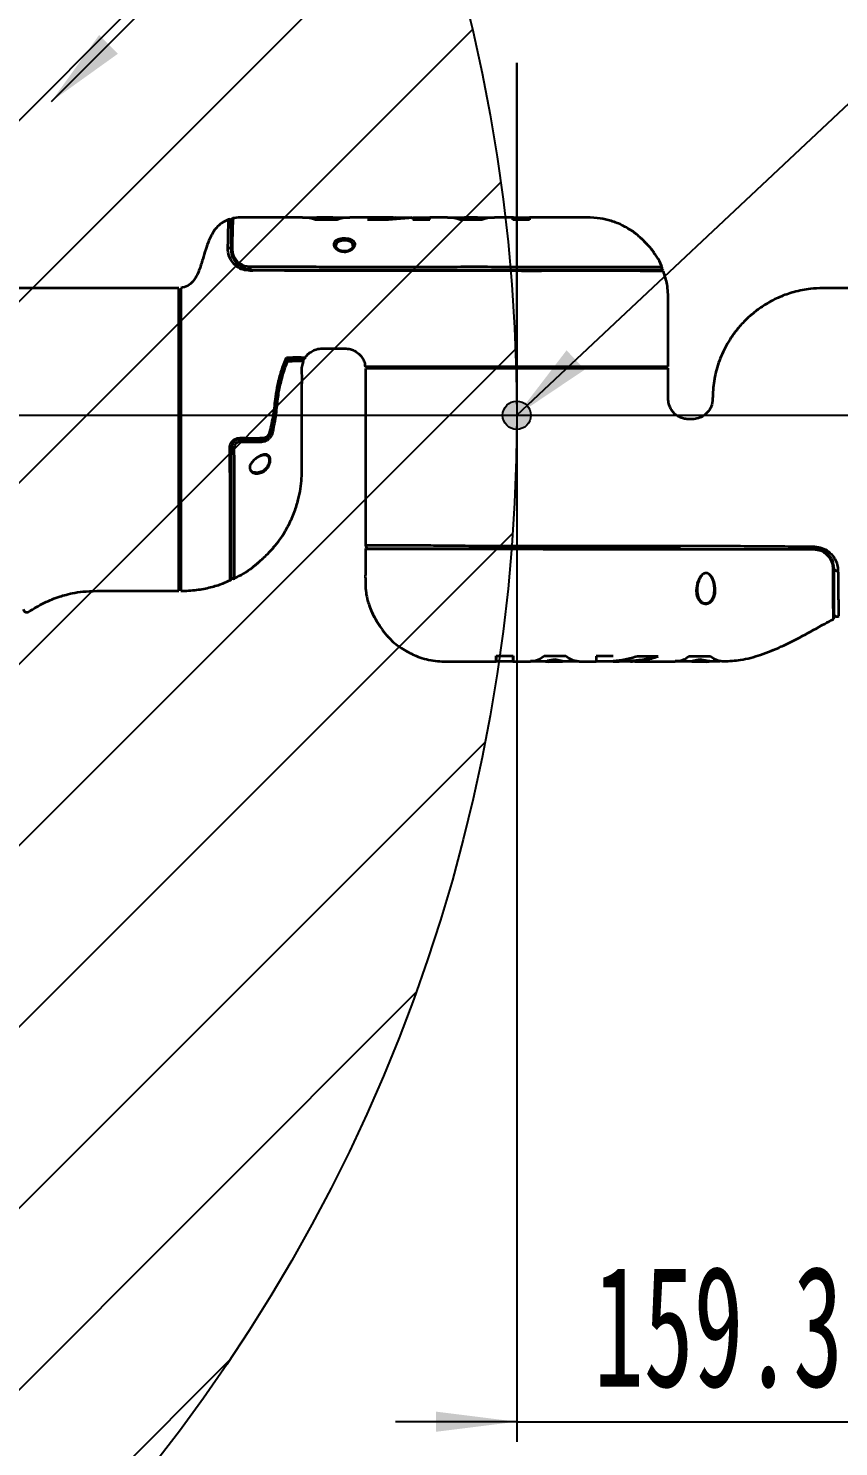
# Model space of a CAD drawing. Header units: millimetres. Extents: x 0 to 420, y 0 to 297.
# Drawn here: x 188.44 to 208.5, y 70.05 to 105.17 of the extents above; entities that cross this region are included whole.
import ezdxf

# ---------------------------------------------------------------- set-up
doc = ezdxf.new("R2010")
doc.units = ezdxf.units.MM
doc.header["$PDSIZE"] = -1
doc.layers.add('细线层', color=4, linetype='Continuous')
doc.styles.add('SLDTEXTSTYLE4', font='TXT', dxfattribs={"width": 0.605})
doc.dimstyles.new('SLDDIMSTYLE0', dxfattribs={"dimtxt": 3, "dimasz": 2, "dimexe": 0, "dimexo": 0.0625, "dimgap": 0.75, "dimtad": 2, "dimdec": 1, "dimlfac": 10, "dimrnd": 1e-09, "dimzin": 12, "dimdsep": 46, "dimtxsty": 'SLDTEXTSTYLE4', "dimsah": 1, "dimcen": 0.09, "dimadec": 0, "dimazin": 3, "dimtfac": 1, "dimtmove": 0, "dimatfit": 0, "dimfxl": 0, "dimfrac": 2, "dimtolj": 1, "dimtzin": 12, "dimarcsym": 0})
doc.dimstyles.new('SLDDIMSTYLE5', dxfattribs={"dimtxt": 0.18, "dimasz": 2, "dimexe": 0, "dimexo": 0.0625, "dimgap": 0, "dimtad": 0, "dimtih": 1, "dimtoh": 1, "dimdec": 0, "dimrnd": 1e-09, "dimzin": 0, "dimdsep": 46, "dimtxsty": 'Standard', "dimsah": 1, "dimcen": 0.09, "dimadec": 0, "dimazin": 0, "dimtfac": 2, "dimtdec": 0, "dimtofl": 0, "dimtmove": 0, "dimatfit": 3, "dimfxl": 0, "dimfrac": 2, "dimtolj": 1, "dimtzin": 0, "dimarcsym": 0})
doc.dimstyles.new('SLDDIMSTYLE7', dxfattribs={"dimtxt": 3, "dimasz": 2, "dimexe": 0, "dimexo": 0.0625, "dimgap": 0.75, "dimtad": 0, "dimtih": 1, "dimtoh": 1, "dimdec": 1, "dimlfac": 10, "dimrnd": 1e-09, "dimzin": 12, "dimdsep": 46, "dimtxsty": 'SLDTEXTSTYLE4', "dimsah": 1, "dimcen": 0, "dimadec": 0, "dimazin": 3, "dimtfac": 1, "dimtofl": 0, "dimtmove": 0, "dimatfit": 3, "dimfxl": 0, "dimfrac": 2, "dimtolj": 1, "dimtzin": 12, "dimarcsym": 0})

# ---------------------------------------------------------------- blocks, each defined once
blk = doc.blocks.new('_D_7')
at = {"layer": '细线层'}
for p, q in [((200.534, 96.593), (200.534, 70.163)), ((216.464, 91.438), (216.464, 70.163)), ((200.534, 70.663), (197.534, 70.663)), ((200.534, 70.663), (216.464, 70.663)), ((216.464, 70.663), (219.464, 70.663))]:
    blk.add_line(p, q, dxfattribs=at)
for points in [[(200.534, 70.663), (198.534, 70.913), (198.534, 70.413)], [(216.464, 70.663), (218.464, 70.413), (218.464, 70.913)]]:
    blk.add_solid(points, dxfattribs=at)
at = {"layer": '细线层', "insert": (202.441, 74.53), "char_height": 3, "attachment_point": 1, "style": 'SLDTEXTSTYLE4'}
blk.add_mtext('159.3', dxfattribs=at)
blk = doc.blocks.new('_D_9')
at = {"layer": '细线层'}
for p, q in [((158.484, 95.588), (170.596, 82.341)), ((170.596, 82.341), (197.991, 52.377)), ((197.991, 52.377), (215.616, 52.377))]:
    blk.add_line(p, q, dxfattribs=at)
blk.add_solid([(170.596, 82.341), (169.431, 83.985), (169.062, 83.648)], dxfattribs=at)
at = {"layer": '细线层', "char_height": 3, "attachment_point": 1, "style": 'SLDTEXTSTYLE4'}
for s, insert in [('S', (199.578, 56.244)), ('R179.5', (202.328, 56.244))]:
    blk.add_mtext(s, dxfattribs=dict(at, insert=insert))

msp = doc.modelspace()

# ---------------------------------------------------------------- hatches: boundary and pattern name
at = {"layer": '细线层'}
h = msp.add_hatch(dxfattribs=at)
h.set_pattern_fill('ANSI31', color=256, style=0)
edge = h.paths.add_edge_path(flags=0)
edge.add_arc((158.484, 95.588), 42.05, 0, 360)
edge = h.paths.add_edge_path(flags=0)
edge.add_arc((158.484, 95.588), 17.95, 0, 360)
h = msp.add_hatch(color=256, dxfattribs=at)
edge = h.paths.add_edge_path(flags=0)
edge.add_arc((200.534, 95.588), 0.35, 0, 360)

# ---------------------------------------------------------------- linework, layer by layer
at = {"color": 7, "linetype": 'Continuous', "lineweight": 35}
for p, q in [((195.977, 100.488), (195.651, 100.488)), ((195.654, 100.472), (195.814, 100.465)), ((195.977, 100.486), (195.814, 100.475)), ((195.814, 100.465), (195.974, 100.475)), ((195.814, 100.465), (195.814, 100.475)), ((196.313, 100.478), (195.974, 100.478)), ((196.136, 100.476), (195.994, 100.476)), ((196.01, 100.478), (196.01, 100.488)), ((197.474, 100.488), (196.397, 100.488)), ((197.529, 100.488), (196.841, 100.441)), ((196.987, 100.441), (197.529, 100.478)), ((197.356, 100.441), (197.961, 100.487)), ((197.474, 100.485), (197.529, 100.488)), ((197.529, 100.478), (197.529, 100.488)), ((197.85, 100.478), (197.529, 100.478)), ((197.937, 100.487), (197.785, 100.478)), ((197.961, 100.487), (197.961, 100.44)), ((198.382, 100.478), (197.961, 100.478)), ((198.818, 100.488), (198.382, 100.488)), ((199.243, 100.478), (198.9, 100.478)), ((199.221, 100.476), (199.079, 100.476)), ((199.205, 100.478), (199.205, 100.488)), ((199.401, 100.475), (199.238, 100.486)), ((199.243, 100.475), (199.401, 100.465)), ((199.564, 100.484), (199.401, 100.475)), ((199.401, 100.465), (199.401, 100.475)), ((199.401, 100.465), (199.56, 100.474)), ((199.9, 100.479), (199.56, 100.478)), ((200.434, 100.489), (199.984, 100.489)), ((200.852, 100.479), (200.425, 100.479)), ((200.434, 100.478), (200.434, 100.488)), ((200.434, 100.483), (200.434, 100.438)), ((200.434, 100.428), (200.434, 100.472)), ((200.435, 100.476), (200.435, 100.486)), ((200.852, 100.477), (200.852, 100.487)), ((195.548, 100.44), (196.083, 100.44)), ((196.841, 100.441), (197.356, 100.441)), ((197.961, 100.44), (198.382, 100.44)), ((199.132, 100.44), (199.667, 100.439)), ((200.434, 100.438), (200.852, 100.437)), ((192.214, 98.738), (192.214, 91.238)), ((192.214, 97.788), (192.164, 97.788)), ((197.274, 96.793), (197.274, 96.743)), ((203.794, 96.743), (203.794, 96.793)), ((192.164, 92.188), (192.214, 92.188)), ((207.786, 92.293), (207.662, 92.293)), ((194.015, 91.84), (194.013, 91.838)), ((197.136, 90.376), (197.152, 90.352)), ((197.352, 90.093), (197.355, 90.09)), ((200.444, 89.623), (200.026, 89.623)), ((201.746, 89.622), (201.211, 89.622)), ((202.918, 89.619), (202.497, 89.62)), ((204.038, 89.615), (203.523, 89.616)), ((205.33, 89.613), (204.795, 89.614)), ((200.027, 89.499), (200.027, 89.489)), ((200.027, 89.498), (200.452, 89.498)), ((200.443, 89.502), (200.443, 89.492)), ((200.444, 89.498), (200.444, 89.488)), ((200.877, 89.498), (201.297, 89.498)), ((201.477, 89.539), (201.297, 89.505)), ((201.657, 89.502), (201.477, 89.539)), ((201.477, 89.539), (201.477, 89.529)), ((201.477, 89.529), (201.674, 89.488)), ((201.657, 89.498), (202.077, 89.498)), ((201.674, 89.498), (201.674, 89.488)), ((202.081, 89.488), (202.497, 89.488)), ((202.497, 89.498), (202.918, 89.498)), ((203.349, 89.501), (203.349, 89.491)), ((203.454, 89.493), (203.349, 89.491)), ((203.454, 89.488), (204.46, 89.488)), ((204.464, 89.498), (204.885, 89.498)), ((204.868, 89.488), (205.065, 89.526)), ((204.868, 89.498), (204.868, 89.488)), ((205.065, 89.536), (204.885, 89.502)), ((205.244, 89.506), (205.065, 89.536)), ((205.065, 89.536), (205.065, 89.526)), ((205.164, 89.509), (205.313, 89.509))]:
    msp.add_line(p, q, dxfattribs=at)
at = {"color": 8, "linetype": 'Continuous', "lineweight": 35}
msp.add_line((194.423, 95.188), (194.45, 95.188), dxfattribs=at)
at = {"color": 7, "linetype": 'Continuous', "lineweight": 35, "flags": 128}
for points in [[(199.564, 100.488), (199.44, 100.488), (199.238, 100.488)], [(193.464, 99.693), (193.462, 99.704), (193.456, 99.714), (193.447, 99.722), (193.434, 99.727), (193.42, 99.73), (193.406, 99.73), (193.392, 99.727), (193.38, 99.721)], [(193.964, 99.193), (193.955, 99.195), (193.947, 99.2), (193.94, 99.209), (193.935, 99.22), (193.931, 99.232), (193.931, 99.245), (193.932, 99.259), (193.936, 99.271)], [(196.784, 96.743), (196.784, 96.72), (196.784, 95.77), (196.784, 94.921), (196.784, 94.174), (196.785, 93.528), (196.785, 92.985), (196.785, 92.544), (196.785, 92.373)], [(193.682, 95.027), (193.681, 95.019), (193.679, 95.012), (193.678, 95.005), (193.675, 94.999), (193.673, 94.995), (193.67, 94.991), (193.667, 94.989), (193.664, 94.988)], [(193.664, 94.988), (193.668, 94.987), (193.673, 94.983), (193.676, 94.977), (193.679, 94.969), (193.681, 94.959), (193.683, 94.949), (193.683, 94.937), (193.683, 94.926)], [(194.178, 94.988), (194.186, 94.987), (194.194, 94.983), (194.201, 94.977), (194.206, 94.969), (194.211, 94.959), (194.213, 94.948), (194.214, 94.937), (194.213, 94.926)], [(194.45, 95.188), (194.456, 95.187), (194.462, 95.186), (194.468, 95.184), (194.473, 95.183), (194.479, 95.182), (194.483, 95.181), (194.487, 95.18), (194.491, 95.18)], [(207.904, 92.336), (207.903, 92.327), (207.901, 92.318), (207.898, 92.311), (207.896, 92.305), (207.893, 92.3), (207.89, 92.296), (207.887, 92.294), (207.884, 92.293)], [(208.384, 91.793), (208.386, 91.781), (208.393, 91.768), (208.403, 91.758), (208.417, 91.749), (208.433, 91.743), (208.451, 91.739), (208.47, 91.738), (208.488, 91.741)], [(200.444, 89.488), (200.826, 89.488), (200.874, 89.488)], [(202.929, 89.498), (203.24, 89.498), (203.349, 89.498)]]:
    msp.add_lwpolyline(points, dxfattribs=at)
at = {"color": 7, "linetype": 'Continuous', "lineweight": 35}
for centre, radius, start, end in [((193.514, 100.419), 0.05, 104.3, 180.0549), ((193.414, 100.392), 0.05, 359.9785, 110.5727), ((193.499, 99.692), 0.0352, 118.2495, 177.1555), ((193.968, 99.159), 0.0344, 95.9892, 163.7786), ((204.083, 99.243), 0.05, 270.0016, 23.3173), ((204.121, 99.143), 0.05, 24.9, 90.0046), ((195.2, 96.938), 0.05, 339.1687, 89.9889), ((195.251, 97.038), 0.05, 269.9955, 323.7348), ((194.208, 95.029), 0.0409, 277.8212, 356.4207), ((193.434, 94.823), 0.0459, 261.6427, 311.4945), ((193.51, 94.854), 0.0802, 235.069, 284.2061), ((196.865, 92.373), 0.08, 181.7754, 270.0593), ((196.805, 92.273), 0.02, 82.7834, 176.5811), ((207.859, 92.274), 0.0317, 341.7144, 38.3596), ((208.369, 91.796), 0.0152, 274.0681, 350.2836), ((193.414, 91.543), 0.05, 301.3348, 0), ((193.514, 91.59), 0.05, 179.9582, 303.162), ((188.394, 90.788), 0.08, 179.9999, 305.6442), ((208.464, 90.682), 0.08, 180, 302.1716)]:
    msp.add_arc(centre, radius, start, end, dxfattribs=at)
at = {"color": 8, "linetype": 'Continuous', "lineweight": 35}
for points, knots in [([(193.504, 100.457), (193.504, 100.459), (193.504, 100.466), (193.501, 100.379), (193.495, 100.217), (193.49, 100.046), (193.485, 99.877), (193.484, 99.788), (193.483, 99.723)], [0, 0, 0, 0, 0.116172, 0.357497, 0.577072, 0.802145, 0.85594, 1, 1, 1, 1]), ([(193.38, 99.721), (193.382, 99.822), (193.385, 100.026), (193.391, 100.249), (193.396, 100.391), (193.398, 100.45), (193.397, 100.436), (193.397, 100.435)], [0, 0, 0, 0, 0.240131, 0.487305, 0.72665, 0.974458, 1, 1, 1, 1]), ([(196.476, 99.779), (196.477, 99.792), (196.477, 99.821), (196.451, 99.859), (196.407, 99.892), (196.349, 99.913), (196.286, 99.922), (196.22, 99.92), (196.151, 99.905), (196.09, 99.872), (196.053, 99.828), (196.053, 99.793), (196.053, 99.778)], [0, 0, 0, 0, 0.086692, 0.195494, 0.292978, 0.384923, 0.475898, 0.549893, 0.650063, 0.766235, 0.899671, 1, 1, 1, 1]), ([(204.16, 99.16), (204.157, 99.16), (204.152, 99.16), (204.028, 99.161), (203.818, 99.161), (203.519, 99.162), (203.143, 99.162), (202.693, 99.163), (202.242, 99.162), (201.82, 99.162), (201.314, 99.162), (200.691, 99.161), (199.957, 99.164), (199.032, 99.165), (197.878, 99.163), (196.726, 99.163), (195.912, 99.163), (195.43, 99.163), (195.112, 99.167), (194.872, 99.169), (194.643, 99.171), (194.403, 99.172), (194.138, 99.173), (194.003, 99.17), (193.935, 99.169)], [0, 0, 0, 0, 0.036938, 0.08139, 0.127102, 0.172121, 0.218343, 0.265348, 0.313469, 0.345448, 0.377433, 0.443179, 0.498965, 0.554872, 0.666973, 0.77784, 0.833253, 0.863667, 0.894431, 0.909853, 0.925334, 0.95705, 0.978459, 1, 1, 1, 1]), ([(193.936, 99.271), (194.053, 99.272), (194.287, 99.275), (194.634, 99.273), (194.95, 99.272), (195.254, 99.27), (195.566, 99.269), (196.58, 99.269), (197.744, 99.268), (199.057, 99.269), (199.812, 99.27), (200.567, 99.266), (201.311, 99.263), (201.946, 99.265), (202.467, 99.265), (202.881, 99.265), (203.289, 99.264), (203.657, 99.264), (203.935, 99.263), (204.099, 99.263), (204.118, 99.263), (204.128, 99.263)], [0, 0, 0, 0, 0.036093, 0.072307, 0.097998, 0.123554, 0.148534, 0.173573, 0.37014, 0.431336, 0.492524, 0.553591, 0.614858, 0.676109, 0.717354, 0.758752, 0.799945, 0.853505, 0.907041, 0.953931, 1, 1, 1, 1]), ([(194.833, 97.022), (194.864, 97.022), (194.954, 97.023), (195.061, 97.025), (195.17, 97.032), (195.228, 97.019), (195.29, 97.012), (195.287, 97.013), (195.286, 97.013)], [0, 0, 0, 0, 0.063087, 0.185538, 0.310208, 0.559372, 0.809382, 1, 1, 1, 1]), ([(195.246, 96.921), (195.246, 96.921), (195.247, 96.92), (195.228, 96.924), (195.189, 96.936), (195.091, 96.926), (194.968, 96.924), (194.869, 96.923), (194.85, 96.923)], [0, 0, 0, 0, 0.072092, 0.335904, 0.600215, 0.77618, 0.955863, 1, 1, 1, 1]), ([(193.435, 91.509), (193.435, 91.507), (193.435, 91.501), (193.435, 91.596), (193.435, 91.784), (193.436, 92.061), (193.436, 92.419), (193.436, 92.796), (193.436, 93.161), (193.435, 93.605), (193.433, 94.014), (193.43, 94.448), (193.428, 94.639), (193.427, 94.777)], [0, 0, 0, 0, 0.055502, 0.164303, 0.269259, 0.377141, 0.484479, 0.594439, 0.666904, 0.739383, 0.888308, 0.918951, 1, 1, 1, 1]), ([(193.53, 94.776), (193.531, 94.594), (193.534, 94.228), (193.537, 93.65), (193.538, 93.157), (193.538, 92.759), (193.538, 92.434), (193.537, 92.107), (193.537, 91.82), (193.536, 91.63), (193.536, 91.543), (193.536, 91.553), (193.536, 91.556)], [0, 0, 0, 0, 0.108829, 0.218813, 0.36187, 0.4356, 0.509312, 0.619502, 0.732757, 0.843116, 0.957046, 1, 1, 1, 1]), ([(196.799, 92.373), (196.796, 92.373), (196.79, 92.373), (196.892, 92.373), (197.087, 92.372), (197.377, 92.372), (197.752, 92.371), (198.206, 92.372), (198.666, 92.363), (199.085, 92.36), (199.554, 92.358), (200.172, 92.358), (200.937, 92.355), (201.974, 92.351), (203.091, 92.352), (204.287, 92.353), (205.196, 92.354), (205.996, 92.352), (206.672, 92.348), (207.305, 92.342), (207.716, 92.338), (207.904, 92.336)], [0, 0, 0, 0, 0.025102, 0.068557, 0.113232, 0.157449, 0.202843, 0.249185, 0.297095, 0.324609, 0.352136, 0.408628, 0.467248, 0.525964, 0.643795, 0.720589, 0.797351, 0.84978, 0.902524, 0.955285, 1, 1, 1, 1]), ([(208.488, 91.741), (208.489, 91.654), (208.491, 91.48), (208.494, 91.247), (208.496, 91.039), (208.499, 90.847), (208.501, 90.696), (208.502, 90.612), (208.502, 90.62), (208.502, 90.622)], [0, 0, 0, 0, 0.133816, 0.267609, 0.406657, 0.545665, 0.727756, 0.914807, 1, 1, 1, 1])]:
    msp.add_open_spline(points, degree=3, knots=knots, dxfattribs=at)
at = {"color": 7, "linetype": 'Continuous', "lineweight": 35}
for points, knots in [([(195.231, 100.488), (195.205, 100.488), (195.112, 100.488), (194.801, 100.488), (194.481, 100.488), (194.18, 100.488), (194.03, 100.489), (193.857, 100.487), (193.675, 100.493), (193.559, 100.476), (193.503, 100.467)], [0, 0, 0, 0, 0.045668, 0.160876, 0.538971, 0.600695, 0.684128, 0.797972, 0.900745, 1, 1, 1, 1]), ([(195.231, 100.485), (195.239, 100.486), (195.345, 100.502), (195.45, 100.47), (195.548, 100.44)], [0, 0, 0, 0, 0.0732433, 1, 1, 1, 1]), ([(195.654, 100.478), (195.626, 100.478), (195.513, 100.478), (195.4, 100.478), (195.314, 100.478)], [0, 0, 0, 0, 0.241785, 1, 1, 1, 1]), ([(195.814, 100.475), (195.75, 100.485), (195.664, 100.497), (195.578, 100.482), (195.556, 100.478)], [0, 0, 0, 0, 0.745712, 1, 1, 1, 1]), ([(196.083, 100.44), (196.179, 100.469), (196.284, 100.499), (196.389, 100.486), (196.397, 100.485)], [0, 0, 0, 0, 0.917698, 1, 1, 1, 1]), ([(198.382, 100.44), (198.382, 100.469), (198.382, 100.5), (198.382, 100.486), (198.382, 100.485)], [0, 0, 0, 0, 0.919185, 1, 1, 1, 1]), ([(198.818, 100.485), (198.826, 100.486), (198.93, 100.5), (199.035, 100.469), (199.132, 100.44)], [0, 0, 0, 0, 0.074422, 1, 1, 1, 1]), ([(199.667, 100.439), (199.764, 100.468), (199.869, 100.5), (199.975, 100.486), (199.984, 100.485)], [0, 0, 0, 0, 0.917348, 1, 1, 1, 1]), ([(200.491, 100.479), (200.473, 100.48), (200.446, 100.483), (200.438, 100.485), (200.435, 100.486)], [0, 0, 0, 0, 0.618427, 1, 1, 1, 1]), ([(203.398, 100.148), (203.298, 100.209), (203.107, 100.324), (202.81, 100.425), (202.502, 100.486), (202.148, 100.489), (201.713, 100.488), (201.271, 100.489), (200.975, 100.489), (200.852, 100.489)], [0, 0, 0, 0, 0.134368, 0.254775, 0.358459, 0.492717, 0.659928, 0.858805, 1, 1, 1, 1]), ([(200.852, 100.437), (200.852, 100.455), (200.852, 100.485), (200.852, 100.485), (200.852, 100.485)], [0, 0, 0, 0, 0.582302, 1, 1, 1, 1]), ([(200.852, 100.475), (200.852, 100.475), (200.852, 100.475), (200.852, 100.445), (200.852, 100.427)], [0, 0, 0, 0, 0.405921, 1, 1, 1, 1]), ([(193.397, 100.435), (193.351, 100.417), (193.248, 100.377), (193.115, 100.261), (192.996, 100.105), (192.902, 99.913), (192.827, 99.692), (192.754, 99.44), (192.684, 99.214), (192.601, 99.028), (192.514, 98.896), (192.386, 98.781), (192.274, 98.753), (192.214, 98.738)], [0, 0, 0, 0, 0.068178, 0.151186, 0.239908, 0.337517, 0.444546, 0.561978, 0.698611, 0.770433, 0.842467, 0.91616, 1, 1, 1, 1]), ([(193.464, 99.693), (193.464, 99.779), (193.464, 99.962), (193.464, 100.173), (193.464, 100.331), (193.464, 100.415), (193.464, 100.409), (193.464, 100.407)], [0, 0, 0, 0, 0.199253, 0.422968, 0.646691, 0.884997, 1, 1, 1, 1]), ([(203.628, 99.957), (203.621, 99.963), (203.583, 99.998), (203.519, 100.053), (203.451, 100.108), (203.411, 100.139), (203.394, 100.152), (203.398, 100.149), (203.398, 100.149)], [0, 0, 0, 0, 0.063911, 0.361314, 0.5937, 0.784766, 0.976001, 1, 1, 1, 1]), ([(203.401, 100.147), (203.4, 100.147), (203.399, 100.148), (203.399, 100.148), (203.399, 100.148)], [0, 0, 0, 0, 0.67946, 1, 1, 1, 1]), ([(196.264, 99.638), (196.244, 99.64), (196.199, 99.642), (196.135, 99.663), (196.074, 99.697), (196.024, 99.746), (195.995, 99.805), (196.002, 99.866), (196.049, 99.917), (196.126, 99.95), (196.209, 99.965), (196.291, 99.967), (196.369, 99.958), (196.44, 99.937), (196.494, 99.904), (196.527, 99.86), (196.533, 99.805), (196.503, 99.742), (196.442, 99.687), (196.366, 99.652), (196.31, 99.641), (196.277, 99.639), (196.268, 99.638), (196.264, 99.638)], [0, 0, 0, 0, 0.034006, 0.072876, 0.116896, 0.170058, 0.233015, 0.301057, 0.366369, 0.424101, 0.474484, 0.511877, 0.557758, 0.603736, 0.651912, 0.70504, 0.764447, 0.830027, 0.898078, 0.945711, 0.984963, 0.993491, 1, 1, 1, 1]), ([(196.274, 99.65), (196.263, 99.65), (196.231, 99.65), (196.179, 99.66), (196.124, 99.684), (196.079, 99.719), (196.052, 99.756), (196.051, 99.772), (196.051, 99.779)], [0, 0, 0, 0, 0.08438, 0.229279, 0.391761, 0.592092, 0.813153, 1, 1, 1, 1]), ([(196.477, 99.779), (196.477, 99.775), (196.479, 99.763), (196.46, 99.731), (196.418, 99.693), (196.361, 99.664), (196.309, 99.652), (196.281, 99.65), (196.274, 99.65)], [0, 0, 0, 0, 0.125166, 0.361329, 0.585571, 0.784631, 0.945553, 1, 1, 1, 1]), ([(203.939, 99.611), (203.939, 99.611), (203.941, 99.608), (203.929, 99.624), (203.9, 99.663), (203.835, 99.743), (203.74, 99.848), (203.663, 99.922), (203.628, 99.957)], [0, 0, 0, 0, 0.035924, 0.129012, 0.260227, 0.46053, 0.75094, 1, 1, 1, 1]), ([(203.732, 99.854), (203.717, 99.87), (203.697, 99.891), (203.676, 99.91), (203.672, 99.914)], [0, 0, 0, 0, 0.811269, 1, 1, 1, 1]), ([(203.939, 99.611), (203.939, 99.611), (203.939, 99.611), (203.937, 99.614), (203.926, 99.629), (203.899, 99.663), (203.856, 99.717), (203.799, 99.784), (203.754, 99.831), (203.732, 99.854)], [0, 0, 0, 0, 0.008176, 0.064156, 0.187112, 0.343341, 0.541005, 0.77958, 1, 1, 1, 1]), ([(193.935, 99.169), (193.871, 99.175), (193.745, 99.186), (193.607, 99.262), (193.495, 99.366), (193.414, 99.503), (193.382, 99.628), (193.381, 99.706), (193.38, 99.721)], [0, 0, 0, 0, 0.194759, 0.380453, 0.566356, 0.759627, 0.952449, 1, 1, 1, 1]), ([(193.68, 99.282), (193.621, 99.335), (193.535, 99.414), (193.474, 99.565), (193.468, 99.65), (193.464, 99.693)], [0, 0, 0, 0, 0.5097084, 0.7515789, 1, 1, 1, 1]), ([(193.483, 99.723), (193.485, 99.684), (193.49, 99.605), (193.534, 99.496), (193.607, 99.395), (193.706, 99.323), (193.814, 99.279), (193.895, 99.273), (193.936, 99.271)], [0, 0, 0, 0, 0.152027, 0.308405, 0.505822, 0.709321, 0.852305, 1, 1, 1, 1]), ([(204.127, 99.262), (204.124, 99.271), (204.093, 99.359), (204.033, 99.479), (203.955, 99.575), (203.931, 99.605)], [0, 0, 0, 0, 0.069085, 0.70453, 1, 1, 1, 1]), ([(193.68, 99.282), (193.717, 99.259), (193.796, 99.211), (193.907, 99.199), (193.964, 99.193)], [0, 0, 0, 0, 0.482165, 1, 1, 1, 1]), ([(193.964, 99.193), (194.031, 99.193), (194.165, 99.193), (194.423, 99.193), (194.708, 99.193), (195.058, 99.193), (195.435, 99.193), (195.913, 99.193), (196.726, 99.193), (197.722, 99.193), (198.798, 99.193), (199.722, 99.193), (200.514, 99.193), (201.165, 99.193), (201.674, 99.193), (202.179, 99.193), (202.663, 99.193), (203.107, 99.193), (203.479, 99.193), (203.774, 99.193), (203.982, 99.193), (204.105, 99.193), (204.111, 99.193), (204.113, 99.193)], [0, 0, 0, 0, 0.0212999, 0.0426587, 0.0738497, 0.1047348, 0.1350281, 0.1654956, 0.2213856, 0.3331669, 0.4083435, 0.4835004, 0.5584262, 0.6016087, 0.6448933, 0.6880159, 0.7354271, 0.7828115, 0.8282168, 0.8736087, 0.9184406, 0.9632671, 1, 1, 1, 1]), ([(204.284, 96.793), (204.284, 97.04), (204.284, 97.584), (204.288, 98.261), (204.276, 98.812), (204.2, 99.051), (204.165, 99.161)], [0, 0, 0, 0, 0.3110308, 0.6843993, 0.8552708, 1, 1, 1, 1]), ([(192.164, 98.738), (191.83, 98.738), (191.163, 98.738), (190.196, 98.738), (189.297, 98.738), (188.497, 98.738), (187.827, 98.733), (187.28, 98.749), (186.847, 98.685), (186.488, 98.57), (186.189, 98.425), (185.942, 98.265), (185.745, 98.104), (185.57, 97.931), (185.405, 97.735), (185.25, 97.501), (185.118, 97.241), (185.015, 96.964), (184.944, 96.665), (184.91, 96.351), (184.914, 96.093), (184.914, 95.898), (184.873, 95.774), (184.804, 95.665), (184.701, 95.571), (184.559, 95.499), (184.388, 95.485), (184.216, 95.49), (184.051, 95.485), (183.906, 95.536), (183.793, 95.615), (183.713, 95.71), (183.655, 95.825), (183.626, 95.988), (183.638, 96.215), (183.633, 96.49), (183.634, 96.69), (183.634, 96.788)], [0, 0, 0, 0, 0.08672, 0.172946, 0.25064, 0.319778, 0.380412, 0.424343, 0.461303, 0.493338, 0.521863, 0.547104, 0.569348, 0.588044, 0.610624, 0.635679, 0.660736, 0.685941, 0.712272, 0.740113, 0.767401, 0.779496, 0.790216, 0.800787, 0.812651, 0.825997, 0.841152, 0.856449, 0.870773, 0.883699, 0.895492, 0.90607, 0.915575, 0.928521, 0.948307, 0.974426, 1, 1, 1, 1]), ([(192.164, 91.238), (192.164, 91.248), (192.164, 91.269), (192.164, 91.432), (192.164, 91.691), (192.164, 92.042), (192.164, 92.48), (192.164, 92.986), (192.164, 93.552), (192.164, 94.155), (192.164, 94.787), (192.164, 95.418), (192.164, 96.043), (192.164, 96.633), (192.164, 97.181), (192.164, 97.662), (192.164, 98.071), (192.164, 98.391), (192.164, 98.612), (192.164, 98.729), (192.164, 98.727), (192.164, 98.726)], [0, 0, 0, 0, 0.05292, 0.107374, 0.160294, 0.214749, 0.267659, 0.322103, 0.375042, 0.429518, 0.482447, 0.53691, 0.589833, 0.644292, 0.697187, 0.751613, 0.804542, 0.859006, 0.91196, 0.966455, 1, 1, 1, 1]), ([(212.514, 98.738), (212.189, 98.738), (211.569, 98.738), (210.681, 98.738), (209.872, 98.738), (209.128, 98.739), (208.446, 98.735), (207.871, 98.745), (207.407, 98.653), (207.051, 98.527), (206.745, 98.371), (206.464, 98.184), (206.217, 97.971), (206.004, 97.738), (205.798, 97.459), (205.605, 97.106), (205.478, 96.74), (205.417, 96.437), (205.389, 96.215), (205.388, 96.003), (205.363, 95.805), (205.275, 95.671), (205.176, 95.582), (205.065, 95.519), (204.943, 95.491), (204.842, 95.494), (204.756, 95.492), (204.66, 95.504), (204.554, 95.544), (204.461, 95.606), (204.388, 95.682), (204.338, 95.763), (204.298, 95.858), (204.281, 95.997), (204.286, 96.193), (204.284, 96.453), (204.284, 96.647), (204.284, 96.754)], [0, 0, 0, 0, 0.087837, 0.16707, 0.239469, 0.306236, 0.367716, 0.423525, 0.460802, 0.494604, 0.525271, 0.552991, 0.585535, 0.613101, 0.637987, 0.678963, 0.721093, 0.741839, 0.762161, 0.781496, 0.799029, 0.81496, 0.823442, 0.834767, 0.849078, 0.856498, 0.862051, 0.872225, 0.882314, 0.892489, 0.902186, 0.910471, 0.91798, 0.929822, 0.947784, 0.971009, 1, 1, 1, 1]), ([(194.421, 95.179), (194.454, 95.321), (194.519, 95.607), (194.554, 95.999), (194.615, 96.361), (194.7, 96.69), (194.788, 96.911), (194.833, 97.022)], [0, 0, 0, 0, 0.230922, 0.463262, 0.623333, 0.81068, 1, 1, 1, 1]), ([(194.45, 95.188), (194.476, 95.331), (194.528, 95.618), (194.56, 96.024), (194.63, 96.397), (194.721, 96.704), (194.791, 96.894), (194.82, 96.974)], [0, 0, 0, 0, 0.238054, 0.476897, 0.667442, 0.859575, 1, 1, 1, 1]), ([(195.243, 96.988), (195.244, 96.988), (195.247, 96.988), (195.182, 96.988), (195.121, 96.988), (195.016, 96.988), (194.915, 96.988), (194.837, 96.988), (194.813, 96.988), (194.811, 96.988)], [0, 0, 0, 0, 0.191476, 0.445808, 0.700763, 0.824302, 0.94973, 0.994346, 1, 1, 1, 1]), ([(194.82, 96.974), (194.825, 96.97), (194.835, 96.96), (194.845, 96.943), (194.848, 96.93), (194.849, 96.924), (194.85, 96.923), (194.85, 96.923)], [0, 0, 0, 0, 0.274476, 0.609005, 0.948829, 0.993304, 1, 1, 1, 1]), ([(195.292, 97.009), (195.301, 97.023), (195.322, 97.055), (195.368, 97.106), (195.436, 97.163), (195.541, 97.219), (195.688, 97.25), (195.874, 97.241), (196.072, 97.243), (196.257, 97.246), (196.406, 97.235), (196.539, 97.181), (196.646, 97.099), (196.726, 96.986), (196.771, 96.887), (196.775, 96.817), (196.776, 96.791)], [0, 0, 0, 0, 0.029285, 0.063375, 0.112081, 0.176528, 0.258382, 0.358823, 0.483535, 0.587042, 0.66717, 0.728021, 0.823544, 0.885221, 0.957046, 1, 1, 1, 1]), ([(194.85, 96.923), (194.824, 96.855), (194.759, 96.679), (194.674, 96.387), (194.605, 96.017), (194.573, 95.61), (194.518, 95.323), (194.491, 95.18)], [0, 0, 0, 0, 0.122156, 0.314963, 0.509718, 0.754879, 1, 1, 1, 1]), ([(194.505, 92.315), (194.561, 92.381), (194.708, 92.55), (194.881, 92.85), (195.029, 93.182), (195.123, 93.485), (195.18, 93.763), (195.21, 94.021), (195.215, 94.265), (195.213, 94.493), (195.214, 94.726), (195.214, 95.003), (195.214, 95.361), (195.215, 95.813), (195.211, 96.25), (195.219, 96.588), (195.206, 96.789), (195.238, 96.88), (195.251, 96.919)], [0, 0, 0, 0, 0.0542362, 0.1403935, 0.2162655, 0.2818578, 0.3394484, 0.3937886, 0.4449972, 0.4925521, 0.536334, 0.59146, 0.6663351, 0.7609844, 0.8753923, 0.9400064, 0.9739942, 1, 1, 1, 1]), ([(196.795, 96.793), (196.791, 96.793), (196.779, 96.793), (196.875, 96.793), (197.067, 96.793), (197.357, 96.793), (197.742, 96.793), (198.21, 96.793), (198.748, 96.793), (199.328, 96.793), (199.947, 96.793), (200.575, 96.793), (201.208, 96.793), (201.817, 96.793), (202.395, 96.793), (202.917, 96.793), (203.375, 96.793), (203.749, 96.793), (204.035, 96.793), (204.195, 96.793), (204.272, 96.793), (204.28, 96.793), (204.284, 96.793)], [0, 0, 0, 0, 0.0202606, 0.075506, 0.126806, 0.1794382, 0.2334163, 0.2890157, 0.3420794, 0.3966963, 0.4495102, 0.5038577, 0.5566301, 0.6109243, 0.663859, 0.7183276, 0.7712808, 0.82577, 0.8787016, 0.9331677, 0.9663997, 1, 1, 1, 1]), ([(204.284, 96.743), (204.274, 96.743), (204.254, 96.743), (204.09, 96.743), (203.831, 96.743), (203.479, 96.743), (203.04, 96.743), (202.535, 96.743), (201.967, 96.743), (201.365, 96.743), (200.733, 96.743), (200.102, 96.743), (199.477, 96.743), (198.888, 96.743), (198.34, 96.743), (197.859, 96.743), (197.45, 96.743), (197.131, 96.743), (196.91, 96.743), (196.794, 96.743), (196.795, 96.743), (196.796, 96.743)], [0, 0, 0, 0, 0.0529724, 0.1074812, 0.1604122, 0.2148738, 0.2678386, 0.322341, 0.3752799, 0.4297579, 0.4826503, 0.5370762, 0.5899791, 0.6444149, 0.6973341, 0.7517871, 0.8047269, 0.8592032, 0.9121314, 0.966595, 1, 1, 1, 1]), ([(194.215, 94.989), (194.219, 94.989), (194.248, 94.987), (194.299, 95.004), (194.361, 95.047), (194.405, 95.106), (194.428, 95.157), (194.431, 95.186), (194.432, 95.192)], [0, 0, 0, 0, 0.041334, 0.30033, 0.542684, 0.761885, 0.951102, 1, 1, 1, 1]), ([(193.427, 94.777), (193.429, 94.802), (193.433, 94.852), (193.468, 94.923), (193.525, 94.982), (193.601, 95.021), (193.655, 95.025), (193.682, 95.027)], [0, 0, 0, 0, 0.184073, 0.380102, 0.579128, 0.788491, 1, 1, 1, 1]), ([(193.664, 94.988), (193.643, 94.986), (193.602, 94.983), (193.542, 94.951), (193.497, 94.904), (193.469, 94.847), (193.466, 94.808), (193.464, 94.788)], [0, 0, 0, 0, 0.211421, 0.419714, 0.618327, 0.814777, 1, 1, 1, 1]), ([(193.683, 94.926), (193.666, 94.925), (193.633, 94.922), (193.588, 94.898), (193.553, 94.862), (193.533, 94.82), (193.531, 94.791), (193.53, 94.776)], [0, 0, 0, 0, 0.216097, 0.430596, 0.629766, 0.820878, 1, 1, 1, 1]), ([(194.214, 94.988), (194.166, 94.988), (194.064, 94.988), (193.881, 94.988), (193.737, 94.988), (193.664, 94.988)], [0, 0, 0, 0, 0.298441, 0.644493, 1, 1, 1, 1]), ([(193.682, 95.027), (193.755, 95.026), (193.904, 95.025), (194.064, 95.025), (194.177, 95.026), (194.225, 95.026), (194.249, 95.026)], [0, 0, 0, 0, 0.346453, 0.702578, 0.85166, 1, 1, 1, 1]), ([(194.213, 94.926), (194.144, 94.925), (194.005, 94.925), (193.819, 94.925), (193.707, 94.926), (193.683, 94.926)], [0, 0, 0, 0, 0.432441, 0.877423, 1, 1, 1, 1]), ([(194.491, 95.18), (194.489, 95.172), (194.481, 95.138), (194.456, 95.076), (194.403, 95.003), (194.32, 94.94), (194.252, 94.931), (194.213, 94.926)], [0, 0, 0, 0, 0.048797, 0.211527, 0.409861, 0.663905, 1, 1, 1, 1]), ([(194.249, 95.026), (194.272, 95.029), (194.313, 95.035), (194.364, 95.074), (194.399, 95.119), (194.415, 95.155), (194.42, 95.175), (194.421, 95.179)], [0, 0, 0, 0, 0.328416, 0.594619, 0.797359, 0.960558, 1, 1, 1, 1]), ([(194.37, 95.065), (194.382, 95.075), (194.406, 95.094), (194.433, 95.139), (194.444, 95.172), (194.45, 95.188)], [0, 0, 0, 0, 0.340071, 0.669968, 1, 1, 1, 1]), ([(193.464, 94.788), (193.464, 94.6), (193.464, 94.246), (193.464, 93.749), (193.464, 93.296), (193.464, 92.859), (193.464, 92.454), (193.464, 92.102), (193.464, 91.827), (193.464, 91.641), (193.464, 91.548), (193.464, 91.553), (193.464, 91.555)], [0, 0, 0, 0, 0.1119028, 0.210033, 0.3083938, 0.4063868, 0.5150148, 0.6235816, 0.729825, 0.8360449, 0.9430588, 1, 1, 1, 1]), ([(194.413, 94.387), (194.408, 94.371), (194.391, 94.328), (194.343, 94.258), (194.261, 94.187), (194.152, 94.144), (194.049, 94.145), (193.976, 94.178), (193.937, 94.218), (193.919, 94.263), (193.919, 94.31), (193.931, 94.35), (193.956, 94.401), (194.012, 94.472), (194.107, 94.549), (194.215, 94.605), (194.306, 94.624), (194.37, 94.608), (194.408, 94.571), (194.428, 94.521), (194.431, 94.462), (194.423, 94.415), (194.415, 94.391), (194.413, 94.387)], [0, 0, 0, 0, 0.026826, 0.075592, 0.141306, 0.227794, 0.315489, 0.368138, 0.406158, 0.434307, 0.462581, 0.4877, 0.502047, 0.555021, 0.632951, 0.714645, 0.788866, 0.843784, 0.886876, 0.922994, 0.959221, 0.992481, 1, 1, 1, 1]), ([(194.398, 94.392), (194.399, 94.396), (194.407, 94.417), (194.412, 94.44), (194.415, 94.477), (194.412, 94.514), (194.393, 94.56), (194.355, 94.594), (194.291, 94.608), (194.205, 94.594), (194.139, 94.559), (194.106, 94.541)], [0, 0, 0, 0, 0.020651, 0.110333, 0.111616, 0.210491, 0.309664, 0.429223, 0.583319, 0.793605, 1, 1, 1, 1]), ([(193.929, 94.24), (193.939, 94.229), (193.965, 94.199), (194.037, 94.173), (194.139, 94.17), (194.246, 94.209), (194.328, 94.274), (194.375, 94.338), (194.392, 94.378), (194.398, 94.392)], [0, 0, 0, 0, 0.082663, 0.213756, 0.434006, 0.651152, 0.814782, 0.934719, 1, 1, 1, 1]), ([(194.014, 91.839), (194.014, 91.839), (194.012, 91.837), (194.026, 91.849), (194.06, 91.877), (194.129, 91.936), (194.198, 91.997), (194.281, 92.075), (194.356, 92.148), (194.435, 92.228), (194.481, 92.277), (194.508, 92.306), (194.51, 92.308), (194.511, 92.31)], [0, 0, 0, 0, 0.023807, 0.079333, 0.155791, 0.26796, 0.431001, 0.465711, 0.64311, 0.766523, 0.859208, 0.932975, 1, 1, 1, 1]), ([(194.486, 92.282), (194.491, 92.288), (194.506, 92.304), (194.511, 92.309), (194.511, 92.31), (194.511, 92.31)], [0, 0, 0, 0, 0.364067, 0.926134, 1, 1, 1, 1]), ([(196.785, 92.273), (196.786, 92.127), (196.787, 91.821), (196.777, 91.38), (196.814, 91.052), (196.876, 90.899), (196.886, 90.873)], [0, 0, 0, 0, 0.31078, 0.650321, 0.9411, 1, 1, 1, 1]), ([(207.889, 92.264), (207.581, 92.264), (206.965, 92.266), (206.128, 92.268), (205.36, 92.268), (204.687, 92.268), (203.592, 92.267), (202.505, 92.267), (201.426, 92.268), (200.779, 92.269), (200.113, 92.269), (199.552, 92.269), (199.097, 92.27), (198.701, 92.27), (198.265, 92.272), (197.836, 92.273), (197.465, 92.273), (197.156, 92.273), (196.926, 92.273), (196.799, 92.273), (196.797, 92.273), (196.796, 92.273)], [0, 0, 0, 0, 0.073742, 0.147399, 0.198182, 0.249288, 0.300426, 0.447647, 0.496821, 0.545983, 0.595028, 0.648703, 0.676093, 0.703472, 0.74595, 0.789812, 0.832228, 0.875634, 0.922494, 0.970856, 1, 1, 1, 1]), ([(196.817, 92.293), (196.818, 92.293), (196.819, 92.293), (196.946, 92.293), (197.171, 92.293), (197.48, 92.293), (197.846, 92.293), (198.277, 92.293), (198.74, 92.293), (199.211, 92.293), (199.67, 92.293), (200.299, 92.293), (201.102, 92.293), (202.072, 92.293), (203.043, 92.293), (203.882, 92.293), (204.397, 92.293), (204.588, 92.293)], [0, 0, 0, 0, 0.039155, 0.103036, 0.166931, 0.224523, 0.282127, 0.340022, 0.397899, 0.446385, 0.495057, 0.543667, 0.642783, 0.742113, 0.841692, 0.941147, 1, 1, 1, 1]), ([(207.884, 92.293), (207.946, 92.286), (208.072, 92.272), (208.243, 92.16), (208.362, 91.994), (208.377, 91.856), (208.384, 91.793)], [0, 0, 0, 0, 0.208543, 0.423536, 0.737032, 1, 1, 1, 1]), ([(208.37, 91.781), (208.363, 91.841), (208.349, 91.974), (208.235, 92.134), (208.071, 92.242), (207.949, 92.257), (207.889, 92.264)], [0, 0, 0, 0, 0.264501, 0.57911, 0.793515, 1, 1, 1, 1]), ([(207.904, 92.336), (207.97, 92.328), (208.101, 92.313), (208.266, 92.215), (208.4, 92.071), (208.475, 91.904), (208.484, 91.789), (208.488, 91.741)], [0, 0, 0, 0, 0.183275, 0.367283, 0.575619, 0.824948, 1, 1, 1, 1]), ([(193.539, 91.551), (193.698, 91.629), (193.866, 91.711), (194.005, 91.834), (194.013, 91.841)], [0, 0, 0, 0, 0.944783, 1, 1, 1, 1]), ([(194.066, 91.882), (194.083, 91.896), (194.108, 91.917), (194.137, 91.943), (194.147, 91.952)], [0, 0, 0, 0, 0.669182, 1, 1, 1, 1]), ([(205.211, 91.678), (205.218, 91.678), (205.237, 91.679), (205.273, 91.668), (205.322, 91.636), (205.387, 91.552), (205.446, 91.393), (205.459, 91.213), (205.418, 91.067), (205.365, 90.987), (205.307, 90.942), (205.26, 90.924), (205.214, 90.917), (205.167, 90.921), (205.111, 90.944), (205.051, 90.994), (204.994, 91.093), (204.968, 91.26), (204.997, 91.429), (205.058, 91.56), (205.104, 91.623), (205.154, 91.662), (205.187, 91.676), (205.207, 91.678), (205.211, 91.678)], [0, 0, 0, 0, 0.010349, 0.026296, 0.05037, 0.092973, 0.180072, 0.308869, 0.37721, 0.427737, 0.459927, 0.48549, 0.498017, 0.523295, 0.54847, 0.584142, 0.639814, 0.732041, 0.859595, 0.905554, 0.951711, 0.97293, 0.994323, 1, 1, 1, 1]), ([(208.374, 90.552), (208.374, 90.549), (208.374, 90.538), (208.374, 90.61), (208.373, 90.76), (208.372, 90.988), (208.372, 91.291), (208.371, 91.549), (208.37, 91.718), (208.37, 91.755), (208.37, 91.781)], [0, 0, 0, 0, 0.055045, 0.236083, 0.402399, 0.572612, 0.758708, 0.948544, 0.964197, 1, 1, 1, 1]), ([(208.384, 91.793), (208.384, 91.757), (208.384, 91.587), (208.384, 91.308), (208.384, 91.008), (208.384, 90.778), (208.384, 90.63), (208.384, 90.556), (208.384, 90.568), (208.384, 90.571)], [0, 0, 0, 0, 0.0514675, 0.2376633, 0.4273546, 0.5936201, 0.7635791, 0.9386676, 1, 1, 1, 1]), ([(192.214, 91.238), (192.345, 91.243), (192.594, 91.252), (192.942, 91.323), (193.222, 91.403), (193.377, 91.477), (193.436, 91.506)], [0, 0, 0, 0, 0.311291, 0.591509, 0.843635, 1, 1, 1, 1]), ([(205.116, 91.626), (205.101, 91.607), (205.067, 91.564), (205.017, 91.437), (204.989, 91.272), (205.013, 91.105), (205.065, 91.006), (205.119, 90.957), (205.171, 90.934), (205.214, 90.929), (205.256, 90.936), (205.299, 90.954), (205.352, 90.999), (205.4, 91.079), (205.438, 91.225), (205.424, 91.402), (205.376, 91.56), (205.323, 91.623), (205.307, 91.642)], [0, 0, 0, 0, 0.040548, 0.092879, 0.238816, 0.343858, 0.406482, 0.445922, 0.473289, 0.500478, 0.513968, 0.541729, 0.577261, 0.633979, 0.711638, 0.859004, 0.958325, 1, 1, 1, 1]), ([(188.441, 90.723), (188.57, 90.8), (188.817, 90.948), (189.137, 91.077), (189.391, 91.152), (189.608, 91.2), (189.892, 91.236), (190.293, 91.239), (190.822, 91.24), (191.469, 91.239), (191.927, 91.238), (192.164, 91.238)], [0, 0, 0, 0, 0.118005, 0.225862, 0.268825, 0.326111, 0.399809, 0.492521, 0.64065, 0.814098, 1, 1, 1, 1]), ([(196.881, 90.87), (196.88, 90.871), (196.88, 90.873), (196.883, 90.864), (196.893, 90.836), (196.925, 90.755), (196.998, 90.593), (197.084, 90.456), (197.136, 90.374)], [0, 0, 0, 0, 0.0411759, 0.0823042, 0.1461975, 0.2703543, 0.5647097, 1, 1, 1, 1]), ([(196.885, 90.862), (196.886, 90.858), (196.889, 90.848), (196.905, 90.805), (196.924, 90.761), (196.936, 90.732)], [0, 0, 0, 0, 0.143641, 0.434866, 1, 1, 1, 1]), ([(196.936, 90.732), (196.938, 90.728), (196.974, 90.643), (197.043, 90.514), (197.118, 90.402), (197.136, 90.376)], [0, 0, 0, 0, 0.037304, 0.772109, 1, 1, 1, 1]), ([(197.136, 90.374), (197.167, 90.33), (197.22, 90.254), (197.288, 90.169), (197.33, 90.119), (197.351, 90.094), (197.358, 90.086), (197.353, 90.091), (197.353, 90.092)], [0, 0, 0, 0, 0.32525, 0.563438, 0.722041, 0.846687, 0.972091, 1, 1, 1, 1]), ([(205.668, 89.495), (205.805, 89.503), (206.112, 89.521), (206.587, 89.653), (207.099, 89.858), (207.624, 90.125), (208.048, 90.366), (208.306, 90.503), (208.379, 90.542)], [0, 0, 0, 0, 0.139174, 0.313866, 0.500907, 0.701714, 0.915328, 1, 1, 1, 1]), ([(197.308, 90.145), (197.32, 90.13), (197.34, 90.107), (197.348, 90.098), (197.351, 90.094)], [0, 0, 0, 0, 0.629445, 1, 1, 1, 1]), ([(197.359, 90.096), (197.383, 90.068), (197.488, 89.949), (197.718, 89.786), (198.058, 89.609), (198.461, 89.494), (198.912, 89.487), (199.376, 89.488), (199.75, 89.488), (199.967, 89.488), (200.027, 89.488)], [0, 0, 0, 0, 0.039975, 0.167005, 0.294494, 0.445451, 0.604867, 0.769583, 0.937406, 1, 1, 1, 1]), ([(200.027, 89.504), (200.027, 89.507), (200.026, 89.513), (200.026, 89.59), (200.026, 89.634)], [0, 0, 0, 0, 0.440505, 1, 1, 1, 1]), ([(200.026, 89.623), (200.026, 89.582), (200.026, 89.497), (200.027, 89.492), (200.027, 89.489)], [0, 0, 0, 0, 0.494467, 1, 1, 1, 1]), ([(200.444, 89.634), (200.444, 89.593), (200.444, 89.515), (200.444, 89.506), (200.444, 89.502)], [0, 0, 0, 0, 0.523273, 1, 1, 1, 1]), ([(200.444, 89.488), (200.444, 89.493), (200.444, 89.501), (200.444, 89.582), (200.444, 89.623)], [0, 0, 0, 0, 0.494856, 1, 1, 1, 1]), ([(201.211, 89.622), (201.139, 89.571), (201.028, 89.493), (200.914, 89.5), (200.874, 89.503)], [0, 0, 0, 0, 0.647392, 1, 1, 1, 1]), ([(202.081, 89.494), (202.014, 89.5), (201.901, 89.51), (201.791, 89.589), (201.746, 89.622)], [0, 0, 0, 0, 0.594571, 1, 1, 1, 1]), ([(202.497, 89.62), (202.497, 89.572), (202.497, 89.495), (202.497, 89.5), (202.497, 89.501)], [0, 0, 0, 0, 0.620806, 1, 1, 1, 1]), ([(203.523, 89.616), (203.423, 89.587), (203.223, 89.529), (203.019, 89.507), (202.918, 89.496)], [0, 0, 0, 0, 0.498532, 1, 1, 1, 1]), ([(203.349, 89.491), (203.464, 89.5), (203.696, 89.518), (203.923, 89.582), (204.038, 89.615)], [0, 0, 0, 0, 0.4981322, 1, 1, 1, 1]), ([(203.997, 89.615), (203.897, 89.587), (203.683, 89.526), (203.465, 89.51), (203.349, 89.501)], [0, 0, 0, 0, 0.466256, 1, 1, 1, 1]), ([(204.795, 89.614), (204.72, 89.563), (204.609, 89.488), (204.496, 89.5), (204.46, 89.504)], [0, 0, 0, 0, 0.681769, 1, 1, 1, 1]), ([(205.669, 89.492), (205.634, 89.493), (205.559, 89.495), (205.446, 89.536), (205.369, 89.588), (205.33, 89.613)], [0, 0, 0, 0, 0.304493, 0.656159, 1, 1, 1, 1]), ([(200.419, 89.498), (200.423, 89.497), (200.438, 89.494), (200.441, 89.493), (200.443, 89.492)], [0, 0, 0, 0, 0.291731, 1, 1, 1, 1]), ([(201.234, 89.498), (201.243, 89.495), (201.324, 89.466), (201.405, 89.5), (201.477, 89.529)], [0, 0, 0, 0, 0.111829, 1, 1, 1, 1]), ([(201.294, 89.488), (201.303, 89.488), (201.425, 89.488), (201.547, 89.488), (201.66, 89.488)], [0, 0, 0, 0, 0.0698087, 1, 1, 1, 1]), ([(202.918, 89.488), (203.019, 89.489), (203.162, 89.491), (203.305, 89.518), (203.347, 89.525)], [0, 0, 0, 0, 0.704021, 1, 1, 1, 1]), ([(204.88, 89.488), (204.962, 89.488), (205.085, 89.488), (205.208, 89.488), (205.249, 89.488)], [0, 0, 0, 0, 0.667416, 1, 1, 1, 1]), ([(205.065, 89.526), (205.135, 89.499), (205.216, 89.468), (205.296, 89.495), (205.306, 89.498)], [0, 0, 0, 0, 0.870376, 1, 1, 1, 1]), ([(205.244, 89.498), (205.33, 89.497), (205.436, 89.494), (205.542, 89.5), (205.561, 89.501)], [0, 0, 0, 0, 0.816769, 1, 1, 1, 1])]:
    msp.add_open_spline(points, degree=3, knots=knots, dxfattribs=at)
at = {"layer": '细线层'}
for p, q in [((200.534, 97.093), (200.534, 104.318)), ((200.534, 104.318), (200.534, 85.407)), ((158.484, 95.588), (222.725, 95.588))]:
    msp.add_line(p, q, dxfattribs=at)
for centre, radius in [((158.484, 95.588), 42.05), ((158.484, 95.588), 42.05), ((158.484, 95.588), 42.05), ((200.534, 95.588), 0.35)]:
    msp.add_circle(centre, radius, dxfattribs=at)
for p in [(200.534, 97.093), (200.534, 95.588)]:
    msp.add_point(p, dxfattribs=at)

# ---------------------------------------------------------------- dimensions: what is measured, and where the dimension line sits
dim = msp.add_linear_dim(base=(216.464, 70.663), p1=(200.534, 97.093), p2=(216.464, 91.938), angle=0, dimstyle='SLDDIMSTYLE0', dxfattribs=at)
dim.commit()
dim.dimension.update_dxf_attribs({"geometry": '_D_7', "text_midpoint": (207.597, 70.663), "dimtype": 160})
dim = msp.add_radius_dim(center=(158.484, 95.588), mpoint=(170.596, 82.341), text='S<>', dimstyle='SLDDIMSTYLE7', dxfattribs=at)
dim.commit()
dim.dimension.update_dxf_attribs({"geometry": '_D_9', "text_midpoint": (207.597, 54.679), "dimtype": 164})

# ---------------------------------------------------------------- leaders
for points in [[(189.009, 103.361), (216.061, 130.391)], [(200.534, 95.588), (223.929, 117.574)]]:
    msp.add_leader(points, dimstyle='SLDDIMSTYLE5', dxfattribs=at)

doc.saveas('drawing.dxf')
